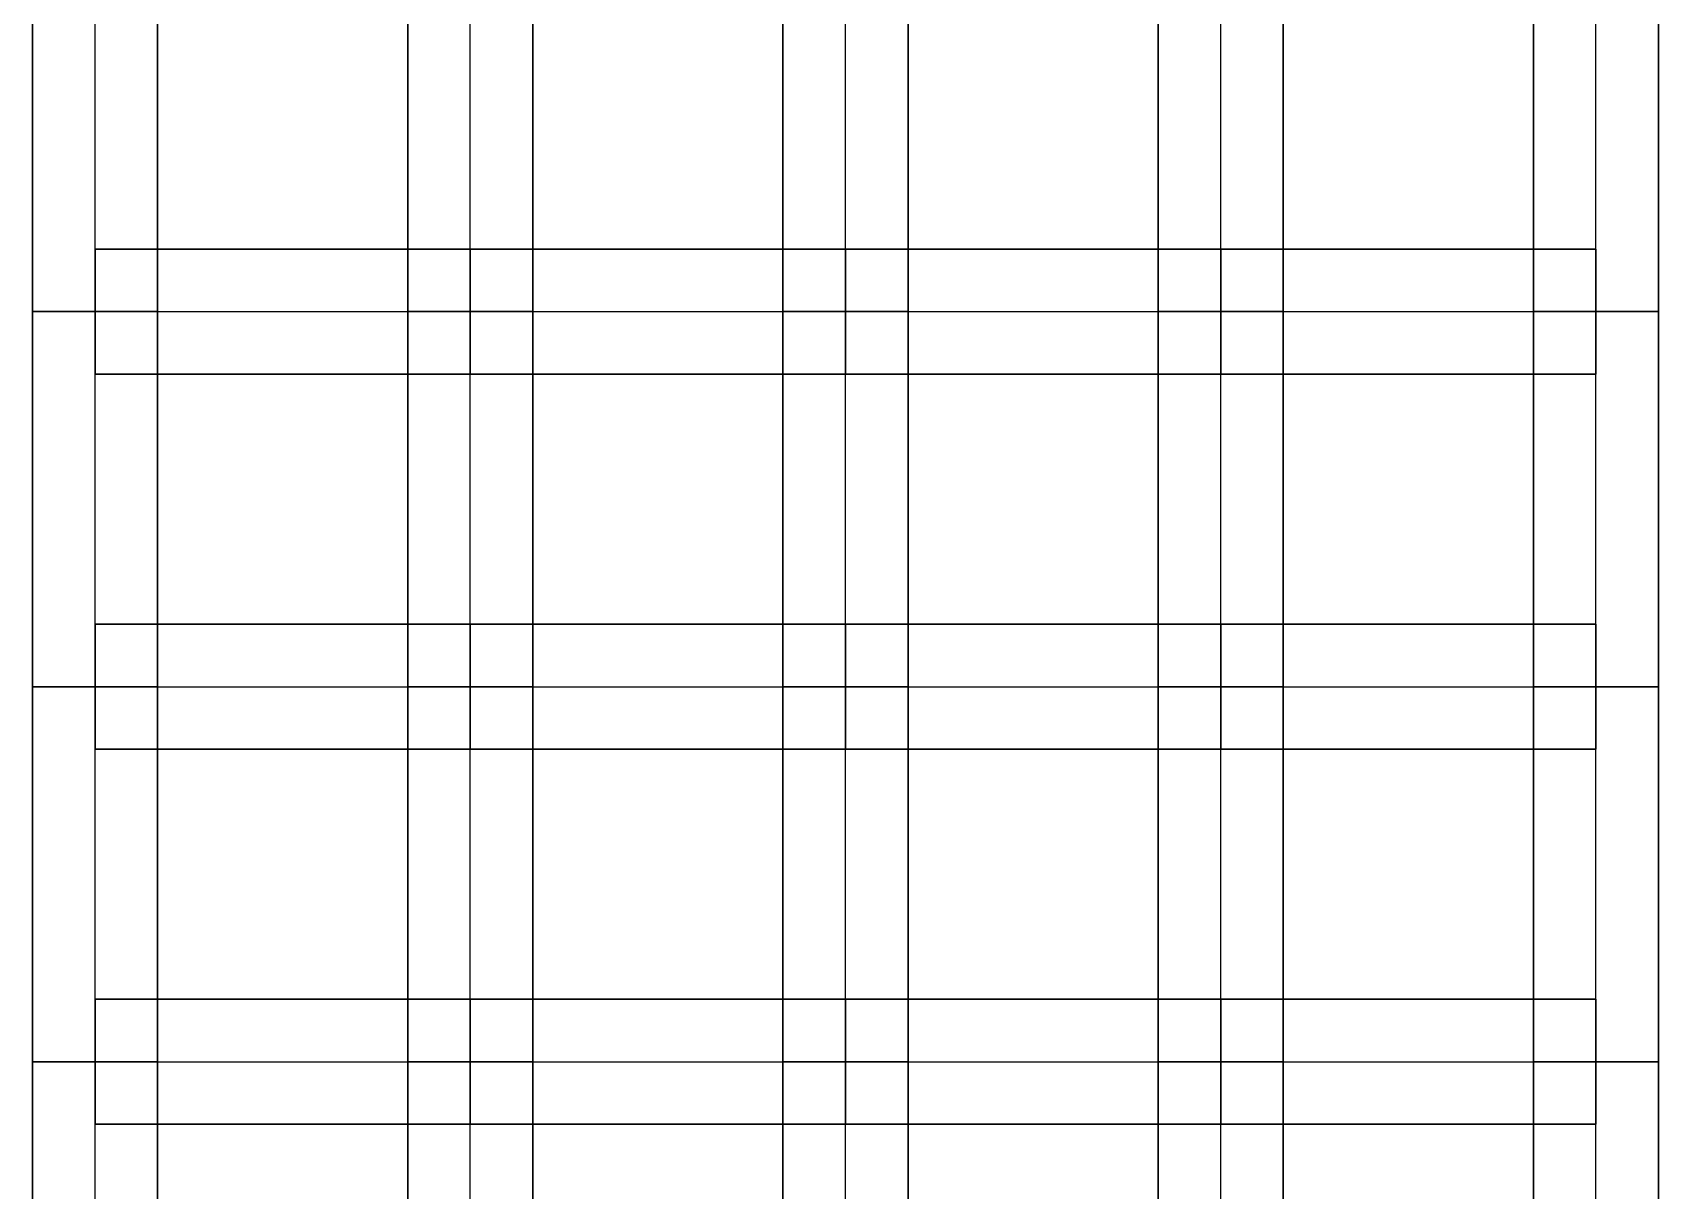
# Model space of a CAD drawing. Extents: x -300 to 609, y -118 to 2027.
# Drawn here: x 45 to 123, y 37.6 to 93.2 of the extents above; entities that cross this region are included whole.
import ezdxf

# ---------------------------------------------------------------- set-up
doc = ezdxf.new("R2010")
doc.units = 0

msp = doc.modelspace()

# ---------------------------------------------------------------- linework, layer by layer
at = {"layer": 'TUNNELS'}
for points in [[(45, 79.8, -1.5), (51, 79.8, -1.5), (51, 97.8, -1.5), (45, 97.8, -1.5)], [(51, 79.8, 1.5), (45, 79.8, 1.5), (45, 97.8, 1.5), (51, 97.8, 1.5)], [(45, 79.8, 1.5), (45, 79.8, -1.5), (45, 97.8, -1.5), (45, 97.8, 1.5)], [(51, 79.8, -1.5), (51, 79.8, 1.5), (51, 97.8, 1.5), (51, 97.8, -1.5)], [(63, 79.8, -1.5), (69, 79.8, -1.5), (69, 97.8, -1.5), (63, 97.8, -1.5)], [(69, 79.8, 1.5), (63, 79.8, 1.5), (63, 97.8, 1.5), (69, 97.8, 1.5)], [(63, 79.8, 1.5), (63, 79.8, -1.5), (63, 97.8, -1.5), (63, 97.8, 1.5)], [(69, 79.8, -1.5), (69, 79.8, 1.5), (69, 97.8, 1.5), (69, 97.8, -1.5)], [(81, 79.8, -1.5), (87, 79.8, -1.5), (87, 97.8, -1.5), (81, 97.8, -1.5)], [(87, 79.8, 1.5), (81, 79.8, 1.5), (81, 97.8, 1.5), (87, 97.8, 1.5)], [(81, 79.8, 1.5), (81, 79.8, -1.5), (81, 97.8, -1.5), (81, 97.8, 1.5)], [(87, 79.8, -1.5), (87, 79.8, 1.5), (87, 97.8, 1.5), (87, 97.8, -1.5)], [(99, 79.8, -1.5), (105, 79.8, -1.5), (105, 97.8, -1.5), (99, 97.8, -1.5)], [(105, 79.8, 1.5), (99, 79.8, 1.5), (99, 97.8, 1.5), (105, 97.8, 1.5)], [(99, 79.8, 1.5), (99, 79.8, -1.5), (99, 97.8, -1.5), (99, 97.8, 1.5)], [(105, 79.8, -1.5), (105, 79.8, 1.5), (105, 97.8, 1.5), (105, 97.8, -1.5)], [(117, 79.8, -1.5), (123, 79.8, -1.5), (123, 97.8, -1.5), (117, 97.8, -1.5)], [(123, 79.8, 1.5), (117, 79.8, 1.5), (117, 97.8, 1.5), (123, 97.8, 1.5)], [(117, 79.8, 1.5), (117, 79.8, -1.5), (117, 97.8, -1.5), (117, 97.8, 1.5)], [(123, 79.8, -1.5), (123, 79.8, 1.5), (123, 97.8, 1.5), (123, 97.8, -1.5)], [(48, 82.8, -1.5), (48, 76.8, -1.5), (66, 76.8, -1.5), (66, 82.8, -1.5)], [(48, 76.8, 1.5), (48, 82.8, 1.5), (66, 82.8, 1.5), (66, 76.8, 1.5)], [(48, 82.8, 1.5), (48, 82.8, -1.5), (66, 82.8, -1.5), (66, 82.8, 1.5)], [(48, 82.8, -1.5), (48, 76.8, -1.5), (48, 76.8, 1.5), (48, 82.8, 1.5)], [(66, 82.8, -1.5), (66, 82.8, 1.5), (66, 76.8, 1.5), (66, 76.8, -1.5)], [(66, 82.8, -1.5), (66, 76.8, -1.5), (84, 76.8, -1.5), (84, 82.8, -1.5)], [(66, 76.8, 1.5), (66, 82.8, 1.5), (84, 82.8, 1.5), (84, 76.8, 1.5)], [(66, 82.8, 1.5), (66, 82.8, -1.5), (84, 82.8, -1.5), (84, 82.8, 1.5)], [(66, 82.8, -1.5), (66, 76.8, -1.5), (66, 76.8, 1.5), (66, 82.8, 1.5)], [(84, 82.8, -1.5), (84, 82.8, 1.5), (84, 76.8, 1.5), (84, 76.8, -1.5)], [(84, 82.8, -1.5), (84, 76.8, -1.5), (102, 76.8, -1.5), (102, 82.8, -1.5)], [(84, 76.8, 1.5), (84, 82.8, 1.5), (102, 82.8, 1.5), (102, 76.8, 1.5)], [(84, 82.8, 1.5), (84, 82.8, -1.5), (102, 82.8, -1.5), (102, 82.8, 1.5)], [(84, 82.8, -1.5), (84, 76.8, -1.5), (84, 76.8, 1.5), (84, 82.8, 1.5)], [(102, 82.8, -1.5), (102, 82.8, 1.5), (102, 76.8, 1.5), (102, 76.8, -1.5)], [(102, 82.8, -1.5), (102, 76.8, -1.5), (120, 76.8, -1.5), (120, 82.8, -1.5)], [(102, 76.8, 1.5), (102, 82.8, 1.5), (120, 82.8, 1.5), (120, 76.8, 1.5)], [(102, 82.8, 1.5), (102, 82.8, -1.5), (120, 82.8, -1.5), (120, 82.8, 1.5)], [(102, 82.8, -1.5), (102, 76.8, -1.5), (102, 76.8, 1.5), (102, 82.8, 1.5)], [(120, 82.8, -1.5), (120, 82.8, 1.5), (120, 76.8, 1.5), (120, 76.8, -1.5)], [(45, 61.8, -1.5), (51, 61.8, -1.5), (51, 79.8, -1.5), (45, 79.8, -1.5)], [(51, 61.8, 1.5), (45, 61.8, 1.5), (45, 79.8, 1.5), (51, 79.8, 1.5)], [(45, 61.8, 1.5), (45, 61.8, -1.5), (45, 79.8, -1.5), (45, 79.8, 1.5)], [(45, 79.8, -1.5), (45, 79.8, 1.5), (51, 79.8, 1.5), (51, 79.8, -1.5)], [(45, 79.8, -1.5), (51, 79.8, -1.5), (51, 79.8, 1.5), (45, 79.8, 1.5)], [(51, 61.8, -1.5), (51, 61.8, 1.5), (51, 79.8, 1.5), (51, 79.8, -1.5)], [(63, 61.8, -1.5), (69, 61.8, -1.5), (69, 79.8, -1.5), (63, 79.8, -1.5)], [(69, 61.8, 1.5), (63, 61.8, 1.5), (63, 79.8, 1.5), (69, 79.8, 1.5)], [(63, 61.8, 1.5), (63, 61.8, -1.5), (63, 79.8, -1.5), (63, 79.8, 1.5)], [(63, 79.8, -1.5), (63, 79.8, 1.5), (69, 79.8, 1.5), (69, 79.8, -1.5)], [(63, 79.8, -1.5), (69, 79.8, -1.5), (69, 79.8, 1.5), (63, 79.8, 1.5)], [(69, 61.8, -1.5), (69, 61.8, 1.5), (69, 79.8, 1.5), (69, 79.8, -1.5)], [(81, 61.8, -1.5), (87, 61.8, -1.5), (87, 79.8, -1.5), (81, 79.8, -1.5)], [(87, 61.8, 1.5), (81, 61.8, 1.5), (81, 79.8, 1.5), (87, 79.8, 1.5)], [(81, 61.8, 1.5), (81, 61.8, -1.5), (81, 79.8, -1.5), (81, 79.8, 1.5)], [(81, 79.8, -1.5), (81, 79.8, 1.5), (87, 79.8, 1.5), (87, 79.8, -1.5)], [(81, 79.8, -1.5), (87, 79.8, -1.5), (87, 79.8, 1.5), (81, 79.8, 1.5)], [(87, 61.8, -1.5), (87, 61.8, 1.5), (87, 79.8, 1.5), (87, 79.8, -1.5)], [(99, 61.8, -1.5), (105, 61.8, -1.5), (105, 79.8, -1.5), (99, 79.8, -1.5)], [(105, 61.8, 1.5), (99, 61.8, 1.5), (99, 79.8, 1.5), (105, 79.8, 1.5)], [(99, 61.8, 1.5), (99, 61.8, -1.5), (99, 79.8, -1.5), (99, 79.8, 1.5)], [(99, 79.8, -1.5), (99, 79.8, 1.5), (105, 79.8, 1.5), (105, 79.8, -1.5)], [(99, 79.8, -1.5), (105, 79.8, -1.5), (105, 79.8, 1.5), (99, 79.8, 1.5)], [(105, 61.8, -1.5), (105, 61.8, 1.5), (105, 79.8, 1.5), (105, 79.8, -1.5)], [(117, 61.8, -1.5), (123, 61.8, -1.5), (123, 79.8, -1.5), (117, 79.8, -1.5)], [(123, 61.8, 1.5), (117, 61.8, 1.5), (117, 79.8, 1.5), (123, 79.8, 1.5)], [(117, 61.8, 1.5), (117, 61.8, -1.5), (117, 79.8, -1.5), (117, 79.8, 1.5)], [(117, 79.8, -1.5), (117, 79.8, 1.5), (123, 79.8, 1.5), (123, 79.8, -1.5)], [(117, 79.8, -1.5), (123, 79.8, -1.5), (123, 79.8, 1.5), (117, 79.8, 1.5)], [(123, 61.8, -1.5), (123, 61.8, 1.5), (123, 79.8, 1.5), (123, 79.8, -1.5)], [(48, 76.8, -1.5), (48, 76.8, 1.5), (66, 76.8, 1.5), (66, 76.8, -1.5)], [(66, 76.8, -1.5), (66, 76.8, 1.5), (84, 76.8, 1.5), (84, 76.8, -1.5)], [(84, 76.8, -1.5), (84, 76.8, 1.5), (102, 76.8, 1.5), (102, 76.8, -1.5)], [(102, 76.8, -1.5), (102, 76.8, 1.5), (120, 76.8, 1.5), (120, 76.8, -1.5)], [(48, 64.8, -1.5), (48, 58.8, -1.5), (66, 58.8, -1.5), (66, 64.8, -1.5)], [(48, 58.8, 1.5), (48, 64.8, 1.5), (66, 64.8, 1.5), (66, 58.8, 1.5)], [(48, 64.8, 1.5), (48, 64.8, -1.5), (66, 64.8, -1.5), (66, 64.8, 1.5)], [(48, 64.8, -1.5), (48, 58.8, -1.5), (48, 58.8, 1.5), (48, 64.8, 1.5)], [(66, 64.8, -1.5), (66, 64.8, 1.5), (66, 58.8, 1.5), (66, 58.8, -1.5)], [(66, 64.8, -1.5), (66, 58.8, -1.5), (84, 58.8, -1.5), (84, 64.8, -1.5)], [(66, 58.8, 1.5), (66, 64.8, 1.5), (84, 64.8, 1.5), (84, 58.8, 1.5)], [(66, 64.8, 1.5), (66, 64.8, -1.5), (84, 64.8, -1.5), (84, 64.8, 1.5)], [(66, 64.8, -1.5), (66, 58.8, -1.5), (66, 58.8, 1.5), (66, 64.8, 1.5)], [(84, 64.8, -1.5), (84, 64.8, 1.5), (84, 58.8, 1.5), (84, 58.8, -1.5)], [(84, 64.8, -1.5), (84, 58.8, -1.5), (102, 58.8, -1.5), (102, 64.8, -1.5)], [(84, 58.8, 1.5), (84, 64.8, 1.5), (102, 64.8, 1.5), (102, 58.8, 1.5)], [(84, 64.8, 1.5), (84, 64.8, -1.5), (102, 64.8, -1.5), (102, 64.8, 1.5)], [(84, 64.8, -1.5), (84, 58.8, -1.5), (84, 58.8, 1.5), (84, 64.8, 1.5)], [(102, 64.8, -1.5), (102, 64.8, 1.5), (102, 58.8, 1.5), (102, 58.8, -1.5)], [(102, 64.8, -1.5), (102, 58.8, -1.5), (120, 58.8, -1.5), (120, 64.8, -1.5)], [(102, 58.8, 1.5), (102, 64.8, 1.5), (120, 64.8, 1.5), (120, 58.8, 1.5)], [(102, 64.8, 1.5), (102, 64.8, -1.5), (120, 64.8, -1.5), (120, 64.8, 1.5)], [(102, 64.8, -1.5), (102, 58.8, -1.5), (102, 58.8, 1.5), (102, 64.8, 1.5)], [(120, 64.8, -1.5), (120, 64.8, 1.5), (120, 58.8, 1.5), (120, 58.8, -1.5)], [(45, 43.8, -1.5), (51, 43.8, -1.5), (51, 61.8, -1.5), (45, 61.8, -1.5)], [(51, 43.8, 1.5), (45, 43.8, 1.5), (45, 61.8, 1.5), (51, 61.8, 1.5)], [(45, 43.8, 1.5), (45, 43.8, -1.5), (45, 61.8, -1.5), (45, 61.8, 1.5)], [(45, 61.8, -1.5), (45, 61.8, 1.5), (51, 61.8, 1.5), (51, 61.8, -1.5)], [(45, 61.8, -1.5), (51, 61.8, -1.5), (51, 61.8, 1.5), (45, 61.8, 1.5)], [(51, 43.8, -1.5), (51, 43.8, 1.5), (51, 61.8, 1.5), (51, 61.8, -1.5)], [(63, 43.8, -1.5), (69, 43.8, -1.5), (69, 61.8, -1.5), (63, 61.8, -1.5)], [(69, 43.8, 1.5), (63, 43.8, 1.5), (63, 61.8, 1.5), (69, 61.8, 1.5)], [(63, 43.8, 1.5), (63, 43.8, -1.5), (63, 61.8, -1.5), (63, 61.8, 1.5)], [(63, 61.8, -1.5), (63, 61.8, 1.5), (69, 61.8, 1.5), (69, 61.8, -1.5)], [(63, 61.8, -1.5), (69, 61.8, -1.5), (69, 61.8, 1.5), (63, 61.8, 1.5)], [(69, 43.8, -1.5), (69, 43.8, 1.5), (69, 61.8, 1.5), (69, 61.8, -1.5)], [(81, 43.8, -1.5), (87, 43.8, -1.5), (87, 61.8, -1.5), (81, 61.8, -1.5)], [(87, 43.8, 1.5), (81, 43.8, 1.5), (81, 61.8, 1.5), (87, 61.8, 1.5)], [(81, 43.8, 1.5), (81, 43.8, -1.5), (81, 61.8, -1.5), (81, 61.8, 1.5)], [(81, 61.8, -1.5), (81, 61.8, 1.5), (87, 61.8, 1.5), (87, 61.8, -1.5)], [(81, 61.8, -1.5), (87, 61.8, -1.5), (87, 61.8, 1.5), (81, 61.8, 1.5)], [(87, 43.8, -1.5), (87, 43.8, 1.5), (87, 61.8, 1.5), (87, 61.8, -1.5)], [(99, 43.8, -1.5), (105, 43.8, -1.5), (105, 61.8, -1.5), (99, 61.8, -1.5)], [(105, 43.8, 1.5), (99, 43.8, 1.5), (99, 61.8, 1.5), (105, 61.8, 1.5)], [(99, 43.8, 1.5), (99, 43.8, -1.5), (99, 61.8, -1.5), (99, 61.8, 1.5)], [(99, 61.8, -1.5), (99, 61.8, 1.5), (105, 61.8, 1.5), (105, 61.8, -1.5)], [(99, 61.8, -1.5), (105, 61.8, -1.5), (105, 61.8, 1.5), (99, 61.8, 1.5)], [(105, 43.8, -1.5), (105, 43.8, 1.5), (105, 61.8, 1.5), (105, 61.8, -1.5)], [(117, 43.8, -1.5), (123, 43.8, -1.5), (123, 61.8, -1.5), (117, 61.8, -1.5)], [(123, 43.8, 1.5), (117, 43.8, 1.5), (117, 61.8, 1.5), (123, 61.8, 1.5)], [(117, 43.8, 1.5), (117, 43.8, -1.5), (117, 61.8, -1.5), (117, 61.8, 1.5)], [(117, 61.8, -1.5), (117, 61.8, 1.5), (123, 61.8, 1.5), (123, 61.8, -1.5)], [(117, 61.8, -1.5), (123, 61.8, -1.5), (123, 61.8, 1.5), (117, 61.8, 1.5)], [(123, 43.8, -1.5), (123, 43.8, 1.5), (123, 61.8, 1.5), (123, 61.8, -1.5)], [(48, 58.8, -1.5), (48, 58.8, 1.5), (66, 58.8, 1.5), (66, 58.8, -1.5)], [(66, 58.8, -1.5), (66, 58.8, 1.5), (84, 58.8, 1.5), (84, 58.8, -1.5)], [(84, 58.8, -1.5), (84, 58.8, 1.5), (102, 58.8, 1.5), (102, 58.8, -1.5)], [(102, 58.8, -1.5), (102, 58.8, 1.5), (120, 58.8, 1.5), (120, 58.8, -1.5)], [(48, 46.8, -1.5), (48, 40.8, -1.5), (66, 40.8, -1.5), (66, 46.8, -1.5)], [(48, 40.8, 1.5), (48, 46.8, 1.5), (66, 46.8, 1.5), (66, 40.8, 1.5)], [(48, 46.8, 1.5), (48, 46.8, -1.5), (66, 46.8, -1.5), (66, 46.8, 1.5)], [(48, 46.8, -1.5), (48, 40.8, -1.5), (48, 40.8, 1.5), (48, 46.8, 1.5)], [(66, 46.8, -1.5), (66, 46.8, 1.5), (66, 40.8, 1.5), (66, 40.8, -1.5)], [(66, 46.8, -1.5), (66, 40.8, -1.5), (84, 40.8, -1.5), (84, 46.8, -1.5)], [(66, 40.8, 1.5), (66, 46.8, 1.5), (84, 46.8, 1.5), (84, 40.8, 1.5)], [(66, 46.8, 1.5), (66, 46.8, -1.5), (84, 46.8, -1.5), (84, 46.8, 1.5)], [(66, 46.8, -1.5), (66, 40.8, -1.5), (66, 40.8, 1.5), (66, 46.8, 1.5)], [(84, 46.8, -1.5), (84, 46.8, 1.5), (84, 40.8, 1.5), (84, 40.8, -1.5)], [(84, 46.8, -1.5), (84, 40.8, -1.5), (102, 40.8, -1.5), (102, 46.8, -1.5)], [(84, 40.8, 1.5), (84, 46.8, 1.5), (102, 46.8, 1.5), (102, 40.8, 1.5)], [(84, 46.8, 1.5), (84, 46.8, -1.5), (102, 46.8, -1.5), (102, 46.8, 1.5)], [(84, 46.8, -1.5), (84, 40.8, -1.5), (84, 40.8, 1.5), (84, 46.8, 1.5)], [(102, 46.8, -1.5), (102, 46.8, 1.5), (102, 40.8, 1.5), (102, 40.8, -1.5)], [(102, 46.8, -1.5), (102, 40.8, -1.5), (120, 40.8, -1.5), (120, 46.8, -1.5)], [(102, 40.8, 1.5), (102, 46.8, 1.5), (120, 46.8, 1.5), (120, 40.8, 1.5)], [(102, 46.8, 1.5), (102, 46.8, -1.5), (120, 46.8, -1.5), (120, 46.8, 1.5)], [(102, 46.8, -1.5), (102, 40.8, -1.5), (102, 40.8, 1.5), (102, 46.8, 1.5)], [(120, 46.8, -1.5), (120, 46.8, 1.5), (120, 40.8, 1.5), (120, 40.8, -1.5)], [(45, 25.8, -1.5), (51, 25.8, -1.5), (51, 43.8, -1.5), (45, 43.8, -1.5)], [(51, 25.8, 1.5), (45, 25.8, 1.5), (45, 43.8, 1.5), (51, 43.8, 1.5)], [(45, 25.8, 1.5), (45, 25.8, -1.5), (45, 43.8, -1.5), (45, 43.8, 1.5)], [(45, 43.8, -1.5), (45, 43.8, 1.5), (51, 43.8, 1.5), (51, 43.8, -1.5)], [(45, 43.8, -1.5), (51, 43.8, -1.5), (51, 43.8, 1.5), (45, 43.8, 1.5)], [(51, 25.8, -1.5), (51, 25.8, 1.5), (51, 43.8, 1.5), (51, 43.8, -1.5)], [(63, 25.8, -1.5), (69, 25.8, -1.5), (69, 43.8, -1.5), (63, 43.8, -1.5)], [(69, 25.8, 1.5), (63, 25.8, 1.5), (63, 43.8, 1.5), (69, 43.8, 1.5)], [(63, 25.8, 1.5), (63, 25.8, -1.5), (63, 43.8, -1.5), (63, 43.8, 1.5)], [(63, 43.8, -1.5), (63, 43.8, 1.5), (69, 43.8, 1.5), (69, 43.8, -1.5)], [(63, 43.8, -1.5), (69, 43.8, -1.5), (69, 43.8, 1.5), (63, 43.8, 1.5)], [(69, 25.8, -1.5), (69, 25.8, 1.5), (69, 43.8, 1.5), (69, 43.8, -1.5)], [(81, 25.8, -1.5), (87, 25.8, -1.5), (87, 43.8, -1.5), (81, 43.8, -1.5)], [(87, 25.8, 1.5), (81, 25.8, 1.5), (81, 43.8, 1.5), (87, 43.8, 1.5)], [(81, 25.8, 1.5), (81, 25.8, -1.5), (81, 43.8, -1.5), (81, 43.8, 1.5)], [(81, 43.8, -1.5), (81, 43.8, 1.5), (87, 43.8, 1.5), (87, 43.8, -1.5)], [(81, 43.8, -1.5), (87, 43.8, -1.5), (87, 43.8, 1.5), (81, 43.8, 1.5)], [(87, 25.8, -1.5), (87, 25.8, 1.5), (87, 43.8, 1.5), (87, 43.8, -1.5)], [(99, 25.8, -1.5), (105, 25.8, -1.5), (105, 43.8, -1.5), (99, 43.8, -1.5)], [(105, 25.8, 1.5), (99, 25.8, 1.5), (99, 43.8, 1.5), (105, 43.8, 1.5)], [(99, 25.8, 1.5), (99, 25.8, -1.5), (99, 43.8, -1.5), (99, 43.8, 1.5)], [(99, 43.8, -1.5), (99, 43.8, 1.5), (105, 43.8, 1.5), (105, 43.8, -1.5)], [(99, 43.8, -1.5), (105, 43.8, -1.5), (105, 43.8, 1.5), (99, 43.8, 1.5)], [(105, 25.8, -1.5), (105, 25.8, 1.5), (105, 43.8, 1.5), (105, 43.8, -1.5)], [(117, 25.8, -1.5), (123, 25.8, -1.5), (123, 43.8, -1.5), (117, 43.8, -1.5)], [(123, 25.8, 1.5), (117, 25.8, 1.5), (117, 43.8, 1.5), (123, 43.8, 1.5)], [(117, 25.8, 1.5), (117, 25.8, -1.5), (117, 43.8, -1.5), (117, 43.8, 1.5)], [(117, 43.8, -1.5), (117, 43.8, 1.5), (123, 43.8, 1.5), (123, 43.8, -1.5)], [(117, 43.8, -1.5), (123, 43.8, -1.5), (123, 43.8, 1.5), (117, 43.8, 1.5)], [(123, 25.8, -1.5), (123, 25.8, 1.5), (123, 43.8, 1.5), (123, 43.8, -1.5)], [(48, 40.8, -1.5), (48, 40.8, 1.5), (66, 40.8, 1.5), (66, 40.8, -1.5)], [(66, 40.8, -1.5), (66, 40.8, 1.5), (84, 40.8, 1.5), (84, 40.8, -1.5)], [(84, 40.8, -1.5), (84, 40.8, 1.5), (102, 40.8, 1.5), (102, 40.8, -1.5)], [(102, 40.8, -1.5), (102, 40.8, 1.5), (120, 40.8, 1.5), (120, 40.8, -1.5)]]:
    msp.add_3dface(points, dxfattribs=at)
at = {"layer": 'TUNNELS_CL'}
for points in [[(48, 79.8, 0), (48, 97.8, 0)], [(66, 79.8, 0), (66, 97.8, 0)], [(84, 79.8, 0), (84, 97.8, 0)], [(102, 79.8, 0), (102, 97.8, 0)], [(120, 79.8, 0), (120, 97.8, 0)], [(48, 61.8, 0), (48, 79.8, 0)], [(48, 79.8, 0), (66, 79.8, 0)], [(66, 61.8, 0), (66, 79.8, 0)], [(66, 79.8, 0), (84, 79.8, 0)], [(84, 61.8, 0), (84, 79.8, 0)], [(84, 79.8, 0), (102, 79.8, 0)], [(102, 61.8, 0), (102, 79.8, 0)], [(102, 79.8, 0), (120, 79.8, 0)], [(120, 61.8, 0), (120, 79.8, 0)], [(48, 43.8, 0), (48, 61.8, 0)], [(48, 61.8, 0), (66, 61.8, 0)], [(66, 43.8, 0), (66, 61.8, 0)], [(66, 61.8, 0), (84, 61.8, 0)], [(84, 43.8, 0), (84, 61.8, 0)], [(84, 61.8, 0), (102, 61.8, 0)], [(102, 43.8, 0), (102, 61.8, 0)], [(102, 61.8, 0), (120, 61.8, 0)], [(120, 43.8, 0), (120, 61.8, 0)], [(48, 25.8, 0), (48, 43.8, 0)], [(48, 43.8, 0), (66, 43.8, 0)], [(66, 25.8, 0), (66, 43.8, 0)], [(66, 43.8, 0), (84, 43.8, 0)], [(84, 25.8, 0), (84, 43.8, 0)], [(84, 43.8, 0), (102, 43.8, 0)], [(102, 25.8, 0), (102, 43.8, 0)], [(102, 43.8, 0), (120, 43.8, 0)], [(120, 25.8, 0), (120, 43.8, 0)]]:
    msp.add_polyline3d(points, dxfattribs=at)

doc.saveas('drawing.dxf')
